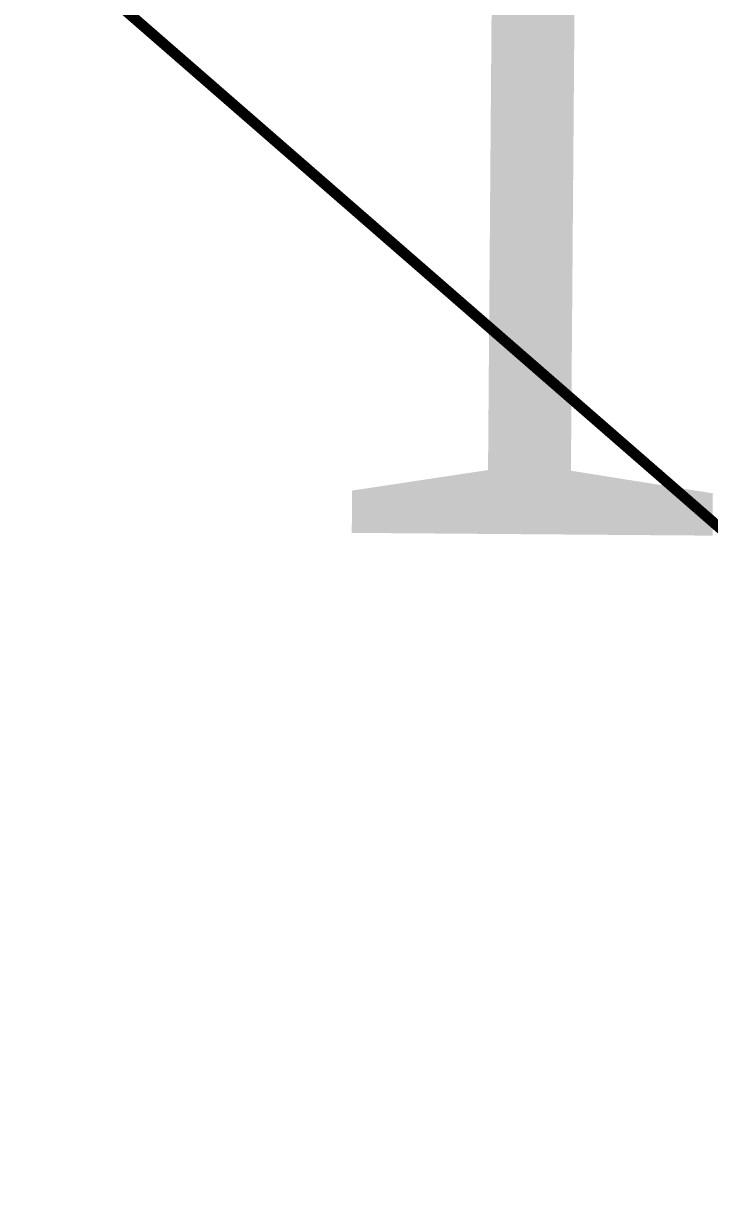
# Model space of a CAD drawing. Header units: metres. Extents: x 326467 to 340077, y 1811030 to 1824953.
# Drawn here: x 328209.2 to 328248.1, y 1812972.7 to 1813038.6 of the extents above; entities that cross this region are included whole.
import ezdxf

# ---------------------------------------------------------------- set-up
doc = ezdxf.new("R2010")
doc.units = ezdxf.units.M
doc.header["$MEASUREMENT"] = 0
doc.layers.add('SURVEY PLOT BOUNDARY', color=35, linetype='Continuous')
doc.layers.add('VILLAGE NAME', color=3, linetype='Continuous')
doc.styles.get("Standard").update_dxf_attribs({"font": 'times.ttf'})

# ---------------------------------------------------------------- blocks, each defined once
blk = doc.blocks.new('16')
at = {"layer": 'SURVEY PLOT BOUNDARY', "lineweight": 18, "const_width": 0.606}
for points in [[(328346.379, 1812996.461), (328334.127, 1812980.383), (328322.031, 1812984.519), (328249.454, 1813009.339), (328165.125, 1813082.77), (328161.082, 1813082.801), (328108.905, 1813131.723), (328100.882, 1813139.872), (328105.05, 1813156.013), (328105.112, 1813164.099), (328117.302, 1813172.092), (328194.295, 1813195.757), (328186.054, 1813175.604), (328198.057, 1813159.339), (328246.254, 1813118.534), (328278.219, 1813069.767), (328282.137, 1813053.564)], [(328322.031, 1812984.519), (328334.127, 1812980.383), (328346.379, 1812996.461), (328446.316, 1812850.131), (328426.042, 1812842.201), (328429.96, 1812825.997), (328446.036, 1812813.743), (328457.851, 1812773.219), (328449.735, 1812769.238), (328449.61, 1812753.066), (328409.03, 1812733.163), (328408.967, 1812725.076), (328400.789, 1812713.01), (328400.664, 1812696.837), (328400.477, 1812672.579), (328262.223, 1812568.52), (328054.842, 1812412.431), (328006.801, 1812473.451), (328027.107, 1812485.424), (327935.192, 1812623.606), (327895.579, 1812729.038), (328014.213, 1812910.072), (328165.125, 1813082.77), (328249.454, 1813009.339)]]:
    blk.add_lwpolyline(points, close=True, dxfattribs=at)
at = {"layer": 'VILLAGE NAME', "insert": (328225.201, 1813009.747), "char_height": 60.6428, "attachment_point": 7, "rotation": 359.55787}
blk.add_mtext('MALAI', dxfattribs=at)

msp = doc.modelspace()

# ---------------------------------------------------------------- block references
msp.add_blockref('16', (0, 0))

doc.saveas('drawing.dxf')
